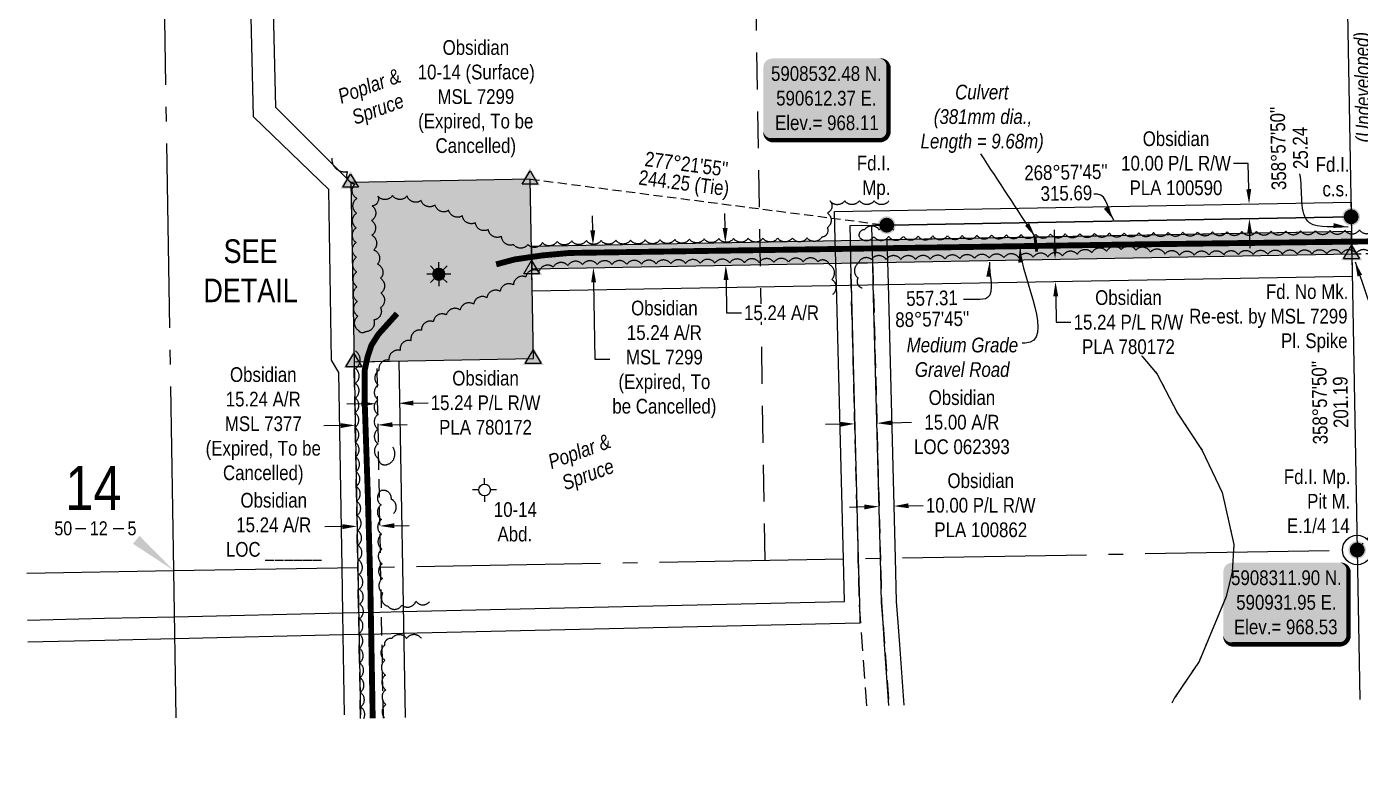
# Model space of a CAD drawing. Extents: x 588155 to 592103, y 5908046 to 5911035.
# Drawn here: x 590028 to 590934, y 5908155 to 5908667 of the extents above; entities that cross this region are included whole.
import ezdxf
from ezdxf.enums import TextEntityAlignment as Align

# ---------------------------------------------------------------- set-up
doc = ezdxf.new("R2010")
doc.units = 0
doc.header["$LTSCALE"] = 5
doc.header["$PDSIZE"] = 0.5
for name, pattern in [('0', [1, 1, 0]), ('foc-ACCESSROAD', [3.75, 2.5, -1.25]), ('foc-LSD', [8, 5, -3]), ('foc-QUARTERLINE', [33, 25, -3, 2, -3]), ('foc-TIELINE', [1.875, 1.25, -0.625]), ('foc-TRAV', [1.875, 1.25, -0.625]), ('foc-WHEELTRACKS', [2, 0.4, -1.6])]:
    doc.linetypes.add(name, pattern=pattern)
doc.layers.get('Defpoints').update_dxf_attribs({"color": 9})
for name, color, linetype in [('10', 1, 'Continuous'), ('35', 37, 'Continuous'), ('9', 3, 'Continuous'), ('AS-ROADS', 254, 'Continuous'), ('C-AR', 13, 'foc-ACCESSROAD'), ('C-RW', 13, 'Continuous'), ('C-WS-S', 8, 'Continuous'), ('DETAIL-T', 7, 'Continuous'), ('F-RW', 190, 'Continuous'), ('F-WS-S', 8, 'Continuous'), ('L-BD', 7, 'Continuous'), ('L-BD1', 253, 'Continuous'), ('L-MON', 1, 'Continuous'), ('L-QSEC', 8, 'foc-QUARTERLINE'), ('L-SEC', 7, 'Continuous'), ('L-SECLBL', 7, 'Continuous'), ('L-SECTION-LSD', 7, 'foc-LSD'), ('L-TIE', 7, 'foc-TIELINE'), ('P-PROPOSED', 10, 'Continuous'), ('P-PROPOSED-H', 21, 'Continuous'), ('P-TRAV', 4, 'foc-TRAV'), ('P-TXT', 4, 'Continuous'), ('T-BUSH', 110, '0'), ('T-BUSH-T', 110, 'Continuous'), ('T-CREEK', 160, 'Continuous'), ('T-WATER-P3', 160, 'foc-WHEELTRACKS')]:
    doc.layers.add(name, color=color, linetype=linetype)
for name, color, linetype, lineweight in [('AS-GENERAL', 48, 'Continuous', 18), ('C-AR-T', 13, 'Continuous', 9), ('C-RW-T', 13, 'Continuous', 9), ('C-WS-T', 13, 'Continuous', 9), ('F-WS-T', 190, 'Continuous', 9), ('T-TEXT', 48, 'Continuous', 18)]:
    doc.layers.add(name, color=color, linetype=linetype, lineweight=lineweight)
doc.styles.add('175L', font='ARIALN.TTF', dxfattribs={"height": 20})
doc.styles.add('80', font='ARIALN.TTF', dxfattribs={"height": 10})
doc.styles.add('80CG', font='ARIALN.TTF', dxfattribs={"height": 10})
doc.styles.add('80L', font='ARIALN.TTF', dxfattribs={"height": 10})
doc.styles.add('80LS', font='ARIALNI.TTF', dxfattribs={"height": 10})
doc.styles.add('foc-LtypeFont', font='ARIALN.TTF', dxfattribs={"height": 7.35})
doc.styles.add('SIMPLEX', font='ARIALN.TTF')
doc.linetypes.add('foc-TOPO-flowdirection-NOLINE', pattern='A,0,[">",foc-LtypeFont,S=0.3,R=0,X=0,Y=-0.945],-20,[">",foc-LtypeFont,S=0.3,R=0,X=0,Y=-0.945],0', length=20)
doc.dimstyles.new('Compass 5 000', dxfattribs={"dimscale": 5, "dimtxt": 9, "dimasz": 2, "dimexe": 0.2, "dimexo": 0.0625, "dimgap": 0.5, "dimtad": 0, "dimtih": 1, "dimtoh": 1, "dimzin": 0, "dimdsep": 46, "dimtxsty": '80CG', "dimcen": 0.1, "dimse1": 1, "dimse2": 1, "dimclrd": 256, "dimclrt": 256, "dimaunit": 1, "dimadec": 4, "dimazin": 0, "dimtfac": 0.06, "dimtofl": 0, "dimtmove": 0, "dimatfit": 1, "dimfxl": 0.2, "dimtolj": 1, "dimtzin": 0, "dimlwd": -1, "dimarcsym": 0})

# ---------------------------------------------------------------- blocks, each defined once
blk = doc.blocks.new('L-SECLBL')
at = {"layer": '9', "color": 7}
for p, q in [((-5.08, -27.83), (-12.29, -27.83)), ((20.7, -27.83), (13.5, -27.83))]:
    blk.add_line(p, q, dxfattribs=at)
at = {"layer": '10', "color": 2, "style": 'SIMPLEX'}
blk.add_attdef('SEC', text='', height=30, dxfattribs=at).set_placement((0, 0), align=Align.MIDDLE)
at = {"layer": '10', "color": 5, "style": '80L'}
blk.add_attdef('TWP', text='', height=9.5, dxfattribs=at).set_placement((-14.43, -27.37), align=Align.MIDDLE_RIGHT)
blk.add_attdef('RGE', text='', height=9.5, dxfattribs=at).set_placement((3.62, -27.37), align=Align.MIDDLE_CENTER)
blk.add_attdef('MER', text='', height=9.5, dxfattribs=at).set_placement((23.17, -27.37), align=Align.MIDDLE_LEFT)
blk = doc.blocks.new('*D41')
at = {"layer": 'C-AR-T', "transparency": 16777216}
for p, q in [((590412.65, 5908528.91), (590412.48, 5908538.91)), ((590413.27, 5908493.67), (590414.18, 5908441.38)), ((590414.18, 5908441.38), (590424.18, 5908441.38))]:
    blk.add_line(p, q, dxfattribs=at)
for points in [[(590414.32, 5908528.94), (590410.99, 5908528.88), (590412.83, 5908518.91)], [(590414.93, 5908493.7), (590411.6, 5908493.64), (590413.09, 5908503.67)]]:
    blk.add_solid(points, dxfattribs=at)
at = {"layer": 'Defpoints', "color": 0, "transparency": 16777216}
for p in [(590412.83, 5908518.91), (590460.74, 5908519.75), (590461.01, 5908504.51)]:
    blk.add_point(p, dxfattribs=at)
at = {"layer": 'C-AR-T', "transparency": 16777216, "insert": (590461.31, 5908441.38), "char_height": 10, "attachment_point": 5, "style": '80CG'}
blk.add_mtext('\\A1;Obsidian\\P15.24 A/R\\PMSL 7299\\P(Expired, To\\Pbe Cancelled)', dxfattribs=at)
blk = doc.blocks.new('*D43')
at = {"layer": 'C-AR-T', "transparency": 16777216}
for p, q in [((590276.62, 5908396.98), (590286.62, 5908397.16)), ((590241.38, 5908396.36), (590229.91, 5908396.16))]:
    blk.add_line(p, q, dxfattribs=at)
for points in [[(590241.35, 5908398.03), (590241.41, 5908394.7), (590251.38, 5908396.54)], [(590276.59, 5908398.65), (590276.65, 5908395.31), (590266.62, 5908396.81)]]:
    blk.add_solid(points, dxfattribs=at)
at = {"layer": 'Defpoints', "color": 0, "transparency": 16777216}
for p in [(590251.38, 5908396.54), (590251.61, 5908383.66), (590266.84, 5908383.92)]:
    blk.add_point(p, dxfattribs=at)
at = {"layer": 'C-AR-T', "transparency": 16777216, "insert": (590188.84, 5908396.16), "char_height": 10, "attachment_point": 5, "style": '80CG'}
blk.add_mtext('\\A1;Obsidian\\P15.24 A/R\\PMSL 7377\\P(Expired, To be\\PCancelled)', dxfattribs=at)
blk = doc.blocks.new('*D51')
at = {"layer": 'C-RW-T', "transparency": 16777216}
for p, q in [((590255.51, 5908411.04), (590245.51, 5908410.87)), ((590290.75, 5908411.66), (590300.75, 5908411.84))]:
    blk.add_line(p, q, dxfattribs=at)
for points in [[(590255.48, 5908412.71), (590255.54, 5908409.38), (590265.51, 5908411.22)], [(590290.72, 5908413.33), (590290.78, 5908409.99), (590280.75, 5908411.48)]]:
    blk.add_solid(points, dxfattribs=at)
at = {"layer": 'Defpoints', "color": 0, "transparency": 16777216}
for p in [(590280.75, 5908411.48), (590269.99, 5908155.45), (590285.24, 5908155.72)]:
    blk.add_point(p, dxfattribs=at)
at = {"layer": 'C-RW-T', "transparency": 16777216, "insert": (590339.84, 5908411.84), "char_height": 10, "attachment_point": 5, "style": '80CG'}
blk.add_mtext('\\A1;Obsidian\\P15.24 P/L R/W\\PPLA 780172', dxfattribs=at)
blk = doc.blocks.new('GABD')
for p, q in [((-0.81, 0), (-1.62, 0)), ((0, 0.81), (0, 1.62)), ((1.62, 0), (0.81, 0)), ((0, -0.81), (0, -1.62))]:
    blk.add_line(p, q)
blk.add_circle((0, 0), 0.8)
blk = doc.blocks.new('GAS')
h = blk.add_hatch(color=255)
h.dxf.hatch_style = 1
edge = h.paths.add_edge_path()
edge.add_arc((0, 0), 0.9, 0, 360)
for p, q in [((-0.81, 0), (-1.62, 0)), ((-0.57, 0.57), (-1.14, 1.14)), ((0, 0.81), (0, 1.62)), ((0.57, 0.57), (1.14, 1.14)), ((1.62, 0), (0.81, 0)), ((-0.57, -0.57), (-1.14, -1.14)), ((0, -0.81), (0, -1.62)), ((1.14, -1.14), (0.57, -0.57))]:
    blk.add_line(p, q)
blk.add_circle((0, 0), 0.8)
blk = doc.blocks.new('fdia')
at = {"color": 255, "const_width": 1}
blk.add_lwpolyline([(-0.5, 0, 1), (0.5, 0, 1)], format="xyb", close=True, dxfattribs=at)
blk = doc.blocks.new('Fdiaa')
blk.add_blockref('fdia', (0, 0))
blk = doc.blocks.new('fdib')
at = {"color": 1, "const_width": 1.6}
blk.add_lwpolyline([(-0.4, 0, 1), (0.4, 0, 1)], format="xyb", close=True, dxfattribs=at)
at = {"color": 1}
blk.add_circle((0, 0), 0.8, dxfattribs=at)
blk = doc.blocks.new('Fdibb')
blk.add_blockref('fdib', (0, 0))
blk = doc.blocks.new('fdicc')
for name in ['Fdibb', 'Fdiaa']:
    blk.add_blockref(name, (0, 0))
blk = doc.blocks.new('FDI')
blk.add_blockref('fdicc', (0, 0))
blk = doc.blocks.new('TRIA')
blk.add_hatch(color=255).paths.add_polyline_path([(-0.04, 1.52), (-1.47, -0.87), (1.39, -0.87)])
blk = doc.blocks.new('TRIAA')
blk.add_blockref('TRIA', (0, 0))
blk = doc.blocks.new('TRIB')
at = {"color": 1}
blk.add_lwpolyline([(-1.12, -0.67), (-0.04, 1.13), (1.04, -0.67)], close=True, dxfattribs=at)
blk = doc.blocks.new('TRIBB')
blk.add_blockref('TRIB', (0, 0))
blk = doc.blocks.new('TRICC')
for name in ['TRIAA', 'TRIBB']:
    blk.add_blockref(name, (0, 0))
blk = doc.blocks.new('plspike')
blk.add_blockref('TRICC', (0, 0))
blk = doc.blocks.new('*D59')
at = {"layer": 'C-RW-T', "transparency": 16777216}
for p, q in [((590857.94, 5908574.48), (590847.94, 5908574.48)), ((590858.29, 5908556.95), (590857.94, 5908574.48)), ((590858.88, 5908526.93), (590859.08, 5908516.93))]:
    blk.add_line(p, q, dxfattribs=at)
for points in [[(590859.95, 5908556.98), (590856.62, 5908556.91), (590858.49, 5908546.95)], [(590860.55, 5908526.96), (590857.22, 5908526.89), (590858.69, 5908536.92)]]:
    blk.add_solid(points, dxfattribs=at)
at = {"layer": 'Defpoints', "color": 0, "transparency": 16777216}
for p in [(590745.5, 5908544.7), (590858.49, 5908546.95), (590745.7, 5908534.68)]:
    blk.add_point(p, dxfattribs=at)
at = {"layer": 'C-RW-T', "transparency": 16777216, "insert": (590808.85, 5908574.48), "char_height": 10, "attachment_point": 5, "style": '80CG'}
blk.add_mtext('\\A1;Obsidian\\P10.00 P/L R/W\\PPLA 100590', dxfattribs=at)
blk = doc.blocks.new('*D62')
at = {"layer": 'C-AR-T', "transparency": 16777216}
for p, q in [((590242.62, 5908327.76), (590230.57, 5908327.54)), ((590277.85, 5908328.4), (590287.85, 5908328.58))]:
    blk.add_line(p, q, dxfattribs=at)
for points in [[(590242.59, 5908329.43), (590242.65, 5908326.09), (590252.62, 5908327.94)], [(590277.82, 5908330.06), (590277.88, 5908326.73), (590267.85, 5908328.22)]]:
    blk.add_solid(points, dxfattribs=at)
at = {"layer": 'Defpoints', "color": 0, "transparency": 16777216}
for p in [(590252.62, 5908327.94), (590252.64, 5908326.95), (590267.87, 5908327.23)]:
    blk.add_point(p, dxfattribs=at)
at = {"layer": 'C-AR-T', "transparency": 16777216, "insert": (590195.96, 5908327.54), "char_height": 10, "attachment_point": 5, "style": '80CG'}
blk.add_mtext('\\A1;Obsidian\\P15.24 A/R\\PLOC ______', dxfattribs=at)
blk = doc.blocks.new('*U63')
h = blk.add_hatch(color=254)
edge = h.paths.add_edge_path()
edge.add_line((-36.5, -28.5), (36.5, -28.5))
edge.add_arc((36.5, -22.5), 6, 270, 360)
edge.add_line((42.5, -22.5), (42.5, 21))
edge.add_arc((36.5, 21), 6, 0, 90)
edge.add_line((36.5, 27), (-36.5, 27))
edge.add_arc((-36.5, 21), 6, 90, 180)
edge.add_line((-42.5, 21), (-42.5, -22.5))
edge.add_arc((-36.5, -22.5), 6, 180, 270)
at = {"color": 1, "flags": 128}
blk.add_lwpolyline([(-36.5, -28.5, 3, 3, 0), (36.5, -28.5, 3, 3, 0.414214), (42.5, -22.5, 3, 3, 0), (42.5, 21, 3, 0, 0.414214), (36.5, 27, 0, 0, 0), (-36.5, 27, 0, 0, 0.414214), (-42.5, 21, 0, 0, 0), (-42.5, -22.5, 0, 3, 0.414214)], format="xyseb", close=True, dxfattribs=at)
blk.add_lwpolyline([(-39.72, -16.35, 0, 10, 0), (0, 0, 5, 5, 0)], format="xyseb", dxfattribs=at)
at = {"color": 1, "style": '80'}
blk.add_attdef('ENTER_TEXT_001', (-35.99, -5), '', height=10, dxfattribs=at)
blk = doc.blocks.new('*D71')
at = {"layer": 'Defpoints', "color": 0, "transparency": 16777216}
for p in [(590516.5, 5908520.74), (590503.04, 5908505.27), (590516.77, 5908505.52)]:
    blk.add_point(p, dxfattribs=at)
at = {"layer": 'P-TXT', "transparency": 16777216}
for p, q in [((590502.58, 5908530.49), (590502.4, 5908540.48)), ((590503.22, 5908495.27), (590503.62, 5908472.94)), ((590503.62, 5908472.94), (590513.62, 5908472.94))]:
    blk.add_line(p, q, dxfattribs=at)
for points in [[(590504.25, 5908530.52), (590500.91, 5908530.45), (590502.76, 5908520.49)], [(590504.89, 5908495.3), (590501.55, 5908495.24), (590503.04, 5908505.27)]]:
    blk.add_solid(points, dxfattribs=at)
at = {"layer": 'P-TXT', "transparency": 16777216, "insert": (590540.9, 5908472.94), "char_height": 10, "attachment_point": 5, "style": '80CG', "bg_fill": 3, "box_fill_scale": 1.1, "bg_fill_color": 256, "bg_fill_true_color": 13158600, "bg_fill_transparency": 0}
blk.add_mtext('\\A1;15.24 A/R', dxfattribs=at)
blk = doc.blocks.new('*D79')
at = {"layer": 'C-AR-T', "transparency": 16777216}
for p, q in [((590580.73, 5908397.29), (590570.74, 5908397.01)), ((590615.72, 5908398.25), (590629.14, 5908398.62))]:
    blk.add_line(p, q, dxfattribs=at)
for points in [[(590580.69, 5908398.95), (590580.78, 5908395.62), (590590.73, 5908397.56)], [(590615.67, 5908399.92), (590615.77, 5908396.59), (590605.72, 5908397.98)]]:
    blk.add_solid(points, dxfattribs=at)
at = {"layer": 'Defpoints', "color": 0, "transparency": 16777216}
for p in [(590590.1, 5908420.23), (590605.1, 5908420.65), (590605.72, 5908397.98)]:
    blk.add_point(p, dxfattribs=at)
at = {"layer": 'C-AR-T', "transparency": 16777216, "insert": (590663.44, 5908398.62), "char_height": 10, "attachment_point": 5, "style": '80CG'}
blk.add_mtext('\\A1;Obsidian\\P15.00 A/R\\PLOC 062393', dxfattribs=at)
blk = doc.blocks.new('*D80')
at = {"layer": 'C-RW-T', "transparency": 16777216}
for p, q in [((590597.15, 5908341.11), (590587.16, 5908340.83)), ((590627.15, 5908341.94), (590637.14, 5908342.21))]:
    blk.add_line(p, q, dxfattribs=at)
for points in [[(590597.11, 5908342.77), (590597.2, 5908339.44), (590607.15, 5908341.38)], [(590627.1, 5908343.6), (590627.19, 5908340.27), (590617.15, 5908341.66)]]:
    blk.add_solid(points, dxfattribs=at)
at = {"layer": 'Defpoints', "color": 0, "transparency": 16777216}
for p in [(590607.16, 5908340.96), (590617.15, 5908341.66), (590617.16, 5908341.24)]:
    blk.add_point(p, dxfattribs=at)
at = {"layer": 'C-RW-T', "transparency": 16777216, "insert": (590676.23, 5908342.21), "char_height": 10, "attachment_point": 5, "style": '80CG'}
blk.add_mtext('\\A1;Obsidian\\P10.00 P/L R/W\\PPLA 100862', dxfattribs=at)
blk = doc.blocks.new('*D81')
at = {"layer": 'C-RW-T', "transparency": 16777216}
for p, q in [((590726.55, 5908519.37), (590726.38, 5908529.37)), ((590727.17, 5908484.13), (590727.48, 5908466.55)), ((590727.48, 5908466.55), (590737.48, 5908466.55))]:
    blk.add_line(p, q, dxfattribs=at)
for points in [[(590728.22, 5908519.4), (590724.89, 5908519.34), (590726.73, 5908509.37)], [(590728.84, 5908484.16), (590725.5, 5908484.1), (590726.99, 5908494.13)]]:
    blk.add_solid(points, dxfattribs=at)
at = {"layer": 'Defpoints', "color": 0, "transparency": 16777216}
for p in [(590731.47, 5908509.46), (590726.99, 5908494.13), (590731.74, 5908494.21)]:
    blk.add_point(p, dxfattribs=at)
at = {"layer": 'C-RW-T', "transparency": 16777216, "insert": (590776.56, 5908466.55), "char_height": 10, "attachment_point": 5, "style": '80CG', "bg_fill": 3, "box_fill_scale": 1.1, "bg_fill_color": 256, "bg_fill_true_color": 13158600, "bg_fill_transparency": 0}
blk.add_mtext('\\A1;Obsidian\\P15.24 P/L R/W\\PPLA 780172', dxfattribs=at)

msp = doc.modelspace()

# ---------------------------------------------------------------- hatches: boundary and pattern name
at = {"layer": 'P-PROPOSED-H'}
h = msp.add_hatch(color=256, dxfattribs=at)
h.dxf.hatch_style = 1
h.paths.add_polyline_path([(590248.392, 5908561.571), (590250.599, 5908439.726), (590372.444, 5908441.932), (590370.237, 5908563.778)])
h = msp.add_hatch(color=256, dxfattribs=at)
h.dxf.hatch_style = 1
h.paths.add_polyline_path([(590371.34, 5908502.883), (590928.347, 5908512.966), (590928.074, 5908528.197), (590371.065, 5908518.099)])

# ---------------------------------------------------------------- linework, layer by layer
at = {"layer": '35', "color": 3}
msp.add_circle((590931.951, 5908311.897), 9.995, dxfattribs=at)
at = {"layer": 'AS-GENERAL', "const_width": 1.999, "flags": 128}
msp.add_lwpolyline([(590713.126, 5908524.084), (590714.227, 5908514.469)], dxfattribs=at)
at = {"layer": 'AS-ROADS', "const_width": 3.998, "flags": 128}
for points in [[(591099.683, 5908523.766), (590958.876, 5908521.696), (590775.575, 5908519.329), (590574.685, 5908516.262), (590396.786, 5908513.61), (590378.233, 5908511.922), (590359.745, 5908509.234), (590347.054, 5908505.86)], [(590279.718, 5908472.432), (590267.089, 5908458.419), (590262.249, 5908450.824), (590259.673, 5908442.98), (590257.725, 5908433.736), (590257.787, 5908411.456), (590259.845, 5908350.018), (590261.555, 5908289.825), (590263.06, 5908204.807), (590263.157, 5908197.635)]]:
    msp.add_lwpolyline(points, dxfattribs=at)
at = {"layer": 'C-AR', "flags": 128}
for points in [[(590598.861, 5908205.98), (590593.838, 5908275.751), (590593.06, 5908305.833), (590588.241, 5908492.19), (590587.863, 5908506.803), (590602.862, 5908507.074), (590603.24, 5908492.426), (590608.059, 5908306.09), (590608.825, 5908276.484), (590609.83, 5908262.517), (590610.909, 5908247.531), (590613.881, 5908206.237)], [(590254.985, 5908197.48), (590250.599, 5908439.726), (590265.828, 5908440.02), (590270.215, 5908197.768)]]:
    msp.add_lwpolyline(points, dxfattribs=at)
at = {"layer": 'C-RW'}
msp.add_line((590285.446, 5908198.056), (590281.058, 5908440.296), dxfattribs=at)
for points in [[(590028.653, 5908264.305), (590080.899, 5908265.496), (590128.584, 5908266.584), (590242.824, 5908269.185), (590252.819, 5908269.412), (590268.055, 5908269.76), (590283.299, 5908270.107), (590583.779, 5908276.965), (590583.037, 5908305.662), (590578.217, 5908492.033), (590577.823, 5908507.276), (590577.429, 5908522.511), (590576.928, 5908541.863), (590927.737, 5908548.214), (590927.895, 5908538.191), (590602.209, 5908532.295), (590587.21, 5908532.024), (590587.452, 5908522.668), (590587.847, 5908507.434), (590588.241, 5908492.19), (590593.06, 5908305.833), (590593.838, 5908275.751), (590594.19, 5908262.162), (590283.535, 5908255.073), (590268.291, 5908254.725), (590253.055, 5908254.379), (590243.06, 5908254.151), (590128.831, 5908251.55), (590081.242, 5908250.465), (590028.9, 5908249.271)], [(590613.881, 5908206.237), (590610.909, 5908247.531), (590609.83, 5908262.517), (590608.825, 5908276.484), (590608.059, 5908306.09), (590603.24, 5908492.426), (590602.846, 5908507.67), (590602.468, 5908522.294), (590602.452, 5908522.904), (590602.209, 5908532.295), (590927.895, 5908538.191), (590928.074, 5908528.197), (590612.471, 5908522.475), (590612.85, 5908507.826), (590613.244, 5908492.584), (590618.063, 5908306.262), (590618.82, 5908276.973), (590619.845, 5908262.746), (590620.932, 5908247.76), (590623.909, 5908206.409)]]:
    msp.add_lwpolyline(points, dxfattribs=at)
msp.add_lwpolyline([(590928.347, 5908512.966), (590928.62, 5908497.736), (590371.616, 5908487.652), (590371.34, 5908502.883), (590928.347, 5908512.966)], close=True, dxfattribs=at)
at = {"layer": 'F-RW'}
for points in [[(590243.915, 5908199.903), (590243.062, 5908254.151), (590242.826, 5908269.185), (590242.345, 5908299.838), (590240.26, 5908432.483), (590235.123, 5908440.871), (590233.308, 5908556.622), (590182.293, 5908606.043), (590173.1, 5908993.162), (590170.103, 5908996.063), (590167.408, 5909082.292), (590167.196, 5909089.078), (590166.94, 5909097.28), (590166.729, 5909104.028), (590163.606, 5909203.947)], [(590167.965, 5909204.027), (590169.81, 5909104.085), (590176.951, 5909104.216), (590177.227, 5909097.479), (590177.396, 5909089.267), (590177.842, 5909082.494), (590180.966, 5909006.416), (590187.943, 5908999.663), (590197.137, 5908612.539), (590248.392, 5908561.571), (590250.597, 5908439.744), (590253.127, 5908300.03), (590254.94, 5908199.942)]]:
    msp.add_lwpolyline(points, dxfattribs=at)
at = {"layer": 'L-QSEC'}
for p, q in [((590128.07, 5908297.889), (590114.843, 5909103.072)), ((590128.07, 5908297.889), (590931.951, 5908311.897)), ((590028.129, 5908296.178), (590128.07, 5908297.889)), ((590129.711, 5908197.947), (590128.07, 5908297.889))]:
    msp.add_line(p, q, dxfattribs=at)
at = {"layer": 'L-SEC'}
msp.add_line((590931.951, 5908311.897), (590933.772, 5908210.322), dxfattribs=at)
msp.add_lwpolyline([(590917.504, 5909117.93), (590931.951, 5908311.897)], dxfattribs=at)
at = {"layer": 'L-SECLBL', "flags": 128}
msp.add_lwpolyline([(590128.07, 5908297.889, 0, 6.997, 0), (590102.586, 5908318.797, 0, 0, 0)], format="xyseb", dxfattribs=at)
at = {"layer": 'L-SECTION-LSD', "flags": 128}
msp.add_lwpolyline([(590529.768, 5908304.767), (590516.8, 5909110.512)], dxfattribs=at)
at = {"layer": 'L-TIE', "flags": 128}
for points in [[(590370.237, 5908563.778), (590612.366, 5908532.479)], [(590931.951, 5908311.897), (591072.596, 5908469.848)]]:
    msp.add_lwpolyline(points, dxfattribs=at)
at = {"layer": 'P-PROPOSED'}
for points in [[(590248.392, 5908561.571), (590250.599, 5908439.726), (590372.444, 5908441.932), (590370.237, 5908563.778)], [(590371.34, 5908502.883), (590928.347, 5908512.966), (590928.074, 5908528.197), (590371.065, 5908518.099)]]:
    msp.add_lwpolyline(points, close=True, dxfattribs=at)
at = {"layer": 'P-TRAV', "flags": 128}
msp.add_lwpolyline([(590928.347, 5908512.966), (590948.455, 5908513.33)], dxfattribs=at)
at = {"layer": 'T-BUSH', "flags": 128}
for points in [[(590613.822, 5908549.011, -0.5205671), (590603.827, 5908549.065, -0.5205671), (590593.832, 5908549.12, -0.5205671), (590583.836, 5908549.041, -0.5205671), (590573.841, 5908548.959, -0.5205671), (590572.015, 5908540.773, -0.5205671), (590571.986, 5908530.777, -0.5205671), (590568.253, 5908524.309, -0.5205671), (590558.27, 5908523.812, -0.5205671), (590548.275, 5908523.748, -0.5205671), (590538.279, 5908523.684, -0.5205671), (590528.284, 5908523.62, -0.5205671), (590518.289, 5908523.556, -0.5205671), (590508.293, 5908523.492, -0.5205671), (590498.299, 5908523.376, -0.5205671), (590488.305, 5908523.17, -0.5205671), (590478.312, 5908522.964, -0.5205671), (590468.319, 5908522.757, -0.5205671), (590458.325, 5908522.551, -0.5205671), (590448.331, 5908522.421, -0.5205671), (590438.336, 5908522.318, -0.5205671), (590428.341, 5908522.214, -0.5205671), (590418.346, 5908522.111, -0.5205671), (590408.351, 5908522.007, -0.5205671), (590398.358, 5908521.766, -0.5205671), (590388.366, 5908521.497, -0.5205671), (590378.415, 5908520.605, -0.5205671), (590368.5, 5908519.356, -0.5205671), (590358.94, 5908519.319, -0.5205671), (590350.674, 5908524.909, -0.5205671), (590341.76, 5908529.43, -0.5205671), (590332.925, 5908534.104, -0.5205671), (590324.133, 5908538.858, -0.5205671), (590314.855, 5908542.56, -0.5205671), (590305.532, 5908546.165, -0.5205671), (590296.042, 5908549.296, -0.5205671), (590286.515, 5908552.318, -0.5205671), (590276.633, 5908552.68, -0.5205671), (590266.647, 5908552.253, -0.5205671), (590262.903, 5908545.544, -0.5205671), (590262.413, 5908535.561, -0.5205671), (590262.629, 5908525.604, -0.5205671), (590263.87, 5908515.686, -0.5205671), (590266.478, 5908506.069, -0.5205671), (590268.565, 5908496.387, -0.5205671), (590268.787, 5908486.394, -0.5205671), (590268.449, 5908476.404, -0.5205671), (590263.971, 5908468.116, -0.5205671), (590258.071, 5908460.091, -0.5205671), (590253.875, 5908460.752, -0.5205671), (590253.092, 5908470.717, -0.5205671), (590252.757, 5908480.705, -0.5205671), (590252.507, 5908490.697, -0.5205671), (590252.295, 5908500.69, -0.5205671), (590252.103, 5908510.684, -0.5205671), (590251.91, 5908520.678, -0.5205671), (590251.982, 5908530.671, -0.5205671), (590252.225, 5908540.663, -0.5205671), (590252.469, 5908550.656, -0.5205671), (590251.197, 5908560.385, -0.5205671), (590246.173, 5908568.724, -0.5205671), (590235.699, 5908578.054, -0.5205671)], [(590617.243, 5908529.104, 0.5205671), (590607.248, 5908529.23, 0.5205671), (590597.254, 5908529.357, 0.5205671), (590593.679, 5908524.545, 0.5205671), (590603.673, 5908524.677, 0.5205671), (590613.668, 5908524.809, 0.5205671), (590623.663, 5908524.941, 0.5205671), (590633.657, 5908525.073, 0.5205671), (590643.652, 5908525.215, 0.5205671), (590653.646, 5908525.361, 0.5205671), (590663.641, 5908525.506, 0.5205671), (590673.635, 5908525.652, 0.5205671), (590683.63, 5908525.797, 0.5205671), (590693.624, 5908525.951, 0.5205671), (590703.618, 5908526.115, 0.5205671), (590713.612, 5908526.279, 0.5205671), (590723.606, 5908526.443, 0.5205671), (590733.601, 5908526.606, 0.5205671), (590743.595, 5908526.77, 0.5205671), (590753.589, 5908526.934, 0.5205671), (590763.583, 5908527.082, 0.5205671), (590773.578, 5908527.217, 0.5205671), (590783.573, 5908527.351, 0.5205671), (590793.567, 5908527.486, 0.5205671), (590803.562, 5908527.62, 0.5205671), (590813.557, 5908527.755, 0.5205671), (590823.551, 5908527.889, 0.5205671), (590833.546, 5908528.01, 0.5205671), (590843.541, 5908528.121, 0.5205671), (590853.536, 5908528.232, 0.5205671), (590863.531, 5908528.343, 0.5205671), (590873.526, 5908528.454, 0.5205671), (590883.52, 5908528.565, 0.5205671), (590893.515, 5908528.676, 0.5205671), (590903.51, 5908528.788, 0.5205671), (590913.505, 5908528.899, 0.5205671), (590923.499, 5908529.049, 0.5205671), (590933.494, 5908529.222, 0.5205671), (590943.488, 5908529.396, 0.5205671), (590953.482, 5908529.569, 0.5205671), (590963.476, 5908529.743, 0.5205671), (590973.47, 5908529.916, 0.5205671), (590983.464, 5908530.09, 0.5205671), (590993.457, 5908530.311, 0.5205671), (591003.448, 5908530.58, 0.5205671), (591013.44, 5908530.85, 0.5205671), (591023.432, 5908531.119, 0.5205671), (591033.424, 5908531.388, 0.5205671), (591043.416, 5908531.66, 0.5205671), (591053.407, 5908531.949, 0.5205671), (591063.283, 5908532.857, 0.5205671), (591058.633, 5908536.418, 0.5205671), (591048.673, 5908536.691, 0.5205671), (591041.537, 5908536.694, 0.5205671)], [(591119.547, 5908287.805, 0.5205671), (591129.539, 5908287.555, 0.5205671), (591135.995, 5908290.832, 0.5205671), (591135.718, 5908300.824, 0.5205671), (591135.44, 5908310.816, 0.5205671), (591135.163, 5908320.807, 0.5205671), (591134.886, 5908330.799, 0.5205671), (591134.608, 5908340.791, 0.5205671), (591134.331, 5908350.782, 0.5205671), (591134.095, 5908360.775, 0.5205671), (591133.858, 5908370.768, 0.5205671), (591133.622, 5908380.76, 0.5205671), (591133.386, 5908390.753, 0.5205671), (591133.149, 5908400.746, 0.5205671), (591132.831, 5908410.736, 0.5205671), (591132.507, 5908420.727, 0.5205671), (591132.184, 5908430.717, 0.5205671), (591131.861, 5908440.707, 0.5205671), (591131.551, 5908450.698, 0.5205671), (591131.34, 5908460.691, 0.5205671), (591125.49, 5908467.085, 0.5205671), (591117.669, 5908472.438, 0.5205671), (591115.041, 5908479.94, 0.5205671), (591105.528, 5908483.011, 0.5205671), (591095.65, 5908484.447, 0.5205671), (591085.666, 5908484.936, 0.5205671), (591078.896, 5908489.686, 0.5205671), (591074.815, 5908498.683, 0.5205671), (591068.668, 5908506.566, 0.5205671), (591060.788, 5908512.252, 0.5205671), (591051.149, 5908514.659, 0.5205671), (591041.162, 5908515.062, 0.5205671), (591031.171, 5908515.161, 0.5205671), (591021.177, 5908514.993, 0.5205671), (591011.183, 5908514.825, 0.5205671), (591001.188, 5908514.658, 0.5205671), (590991.195, 5908514.44, 0.5205671), (590981.203, 5908514.201, 0.5205671), (590971.21, 5908513.962, 0.5205671), (590961.217, 5908513.723, 0.5205671), (590951.225, 5908513.484, 0.5205671), (590941.231, 5908513.295, 0.5205671), (590931.236, 5908513.216, 0.5205671), (590921.241, 5908513.137, 0.5205671), (590911.246, 5908513.059, 0.5205671), (590901.25, 5908512.98, 0.5205671), (590891.255, 5908512.901, 0.5205671), (590881.26, 5908512.818, 0.5205671), (590871.265, 5908512.706, 0.5205671), (590861.27, 5908512.593, 0.5205671), (590851.275, 5908512.481, 0.5205671), (590841.28, 5908512.368, 0.5205671), (590831.286, 5908512.256, 0.5205671), (590821.291, 5908512.144, 0.5205671), (590811.296, 5908512.031, 0.5205671), (590801.359, 5908512.885, 0.5205671), (590791.45, 5908514.199, 0.5205671), (590781.542, 5908515.513, 0.5205671), (590771.621, 5908515.889, 0.5205671), (590761.683, 5908514.823, 0.5205671), (590751.744, 5908513.757, 0.5205671), (590741.806, 5908512.691, 0.5205671), (590731.867, 5908511.624, 0.5205671), (590721.904, 5908510.947, 0.5205671), (590711.91, 5908510.748, 0.5205671), (590701.917, 5908510.549, 0.5205671), (590691.923, 5908510.35, 0.5205671), (590681.93, 5908510.15, 0.5205671), (590671.936, 5908509.951, 0.5205671), (590661.943, 5908509.752, 0.5205671), (590651.949, 5908509.553, 0.5205671), (590641.956, 5908509.354, 0.5205671), (590631.962, 5908509.21, 0.5205671), (590621.966, 5908509.207, 0.5205671), (590611.971, 5908509.203, 0.5205671), (590601.975, 5908509.199, 0.5205671), (590593.135, 5908506.633, 0.5205671), (590592.901, 5908496.641, 0.5205671), (590595.562, 5908489.968, 0.5205671)], [(590575.848, 5908485.617, 0.5205671), (590574.96, 5908495.573, 0.5205671), (590573.602, 5908505.473, 0.5205671), (590565.659, 5908507.735, 0.5205671), (590555.665, 5908507.572, 0.5205671), (590545.671, 5908507.408, 0.5205671), (590535.677, 5908507.248, 0.5205671), (590525.682, 5908507.116, 0.5205671), (590515.687, 5908506.984, 0.5205671), (590505.693, 5908506.851, 0.5205671), (590495.698, 5908506.719, 0.5205671), (590485.703, 5908506.587, 0.5205671), (590475.709, 5908506.454, 0.5205671), (590465.714, 5908506.321, 0.5205671), (590455.72, 5908506.177, 0.5205671), (590445.725, 5908506.034, 0.5205671), (590435.731, 5908505.89, 0.5205671), (590425.736, 5908505.747, 0.5205671), (590415.741, 5908505.705, 0.5205671), (590405.745, 5908505.702, 0.5205671), (590395.785, 5908505.037, 0.5205671), (590385.844, 5908503.989, 0.5205671), (590376.267, 5908501.19, 0.5205671), (590367.132, 5908497.353, 0.5205671), (590358.751, 5908491.915, 0.5205671), (590349.746, 5908487.577, 0.5205671), (590340.741, 5908483.239, 0.5205671), (590331.735, 5908478.903, 0.5205671), (590322.599, 5908474.878, 0.5205671), (590313.176, 5908471.544, 0.5205671), (590304.369, 5908466.962, 0.5205671), (590296.258, 5908461.189, 0.5205671), (590289.214, 5908454.106, 0.5205671), (590281.801, 5908447.402, 0.5205671), (590274.262, 5908440.84, 0.5205671), (590267.498, 5908433.929, 0.5205671), (590266.972, 5908423.947, 0.5205671), (590266.754, 5908413.958, 0.5205671), (590266.795, 5908403.963, 0.5205671), (590266.837, 5908393.967, 0.5205671), (590266.878, 5908383.972, 0.5205671), (590267.012, 5908373.979, 0.5205671), (590273.084, 5908369.97, 0.5205671), (590276.769, 5908381.679, 0.5205671)], [(590257.174, 5908197.521, 0.3740169), (590255.036, 5908205.238, 0.5205671), (590254.774, 5908215.23, 0.5205671), (590254.513, 5908225.222, 0.5205671), (590254.252, 5908235.215, 0.5205671), (590253.99, 5908245.207, 0.5205671), (590253.772, 5908255.198, 0.5205671), (590254.185, 5908265.185, 0.5205671), (590254.343, 5908275.174, 0.5205671), (590254.046, 5908285.165, 0.5205671), (590253.749, 5908295.156, 0.5205671), (590253.452, 5908305.147, 0.5205671), (590253.154, 5908315.138, 0.5205671), (590252.857, 5908325.129, 0.5205671), (590252.56, 5908335.12, 0.5205671), (590252.263, 5908345.112, 0.5205671), (590251.983, 5908355.103, 0.5205671), (590251.734, 5908365.096, 0.5205671), (590251.485, 5908375.088, 0.5205671), (590251.236, 5908385.08, 0.5205671), (590251.095, 5908395.074, 0.5205671), (590251.187, 5908405.069, 0.5205671), (590251.28, 5908415.064, 0.5205671), (590251.372, 5908425.059, 0.5205671), (590251.464, 5908435.054, 0.5205671), (590251.574, 5908447.048)], [(590277.315, 5908336.558, 0.5205671), (590275.824, 5908346.422, 0.5205671), (590268.958, 5908352.215, 0.5205671), (590268.848, 5908342.523, 0.5205671), (590269.053, 5908332.53, 0.5205671), (590269.257, 5908322.537, 0.5205671), (590269.462, 5908312.543, 0.5205671), (590269.664, 5908302.55, 0.5205671), (590269.865, 5908292.556, 0.5205671), (590270.067, 5908282.563, 0.5205671), (590273.356, 5908273.76, 0.5205671), (590282.959, 5908274.398, 0.5205671), (590292.555, 5908277.197, 0.5205671), (590301.675, 5908276.772, 0.5205671)], [(590296.226, 5908251.824, 0.520567), (590286.23, 5908251.795, 0.5205671), (590276.235, 5908251.766, 0.5205671), (590271.185, 5908246.959, 0.5205671), (590271.502, 5908236.969, 0.5205671), (590271.819, 5908226.978, 0.5205671), (590272.132, 5908216.988, 0.5205671), (590272.166, 5908206.992, 0.4585931), (590271.275, 5908197.788, 0.4585931)]]:
    msp.add_lwpolyline(points, format="xyb", dxfattribs=at)
at = {"layer": 'T-CREEK', "linetype": 'foc-TOPO-flowdirection-NOLINE', "flags": 128}
msp.add_lwpolyline([(590775.501, 5908455.729), (590796.081, 5908431.365), (590809.986, 5908404.796), (590826.726, 5908379.42), (590840.282, 5908351.017), (590848.181, 5908315.681), (590847.049, 5908297.056), (590842.897, 5908280.192), (590824.51, 5908236.216), (590807.905, 5908211.575), (590806, 5908207.907)], dxfattribs=at)
at = {"layer": 'T-WATER-P3', "flags": 128}
msp.add_lwpolyline([(590775.501, 5908455.729), (590796.081, 5908431.365), (590809.986, 5908404.796), (590826.726, 5908379.42), (590840.282, 5908351.017), (590848.181, 5908315.681), (590847.049, 5908297.056), (590842.897, 5908280.192), (590824.51, 5908236.216), (590807.905, 5908211.575), (590806, 5908207.907)], dxfattribs=at)

# ---------------------------------------------------------------- block references
at = {"layer": 'C-WS-S', "color": 6, "xscale": 4.997749999999974, "yscale": 4.997749999999974, "zscale": 4.997749999999974}
msp.add_blockref('GAS', (590308.07, 5908499.155), dxfattribs=at)
at = {"layer": 'DETAIL-T', "color": 5}
ref = msp.add_blockref('*U63', (590571.086, 5908618.681), dxfattribs=at)
ref.add_attrib('ENTER_TEXT_001', '5908532.48 N.', (590533.767, 5908630.454), dxfattribs={"layer": '0', "color": 1, "height": 10, "style": '80'})
ref.add_attrib('ENTER_TEXT_002', '590612.37 E.', (590537.266, 5908613.746), dxfattribs={"layer": '0', "color": 1, "height": 10, "style": '80'})
ref.add_attrib('ENTER_TEXT_003', 'Elev.= 968.11', (590536.499, 5908597.039), dxfattribs={"layer": '0', "color": 1, "height": 10, "style": '80'})
ref = msp.add_blockref('*U63', (590883.581, 5908276.282), dxfattribs=at)
ref.add_attrib('ENTER_TEXT_001', '5908311.90 N.', (590846.262, 5908288.055), dxfattribs={"layer": '0', "color": 1, "height": 10, "style": '80'})
ref.add_attrib('ENTER_TEXT_002', '590931.95 E.', (590849.761, 5908271.347), dxfattribs={"layer": '0', "color": 1, "height": 10, "style": '80'})
ref.add_attrib('ENTER_TEXT_003', 'Elev.= 968.53', (590848.206, 5908254.639), dxfattribs={"layer": '0', "color": 1, "height": 10, "style": '80'})
at = {"layer": 'F-WS-S', "color": 6, "xscale": 4.997749999999974, "yscale": 4.997749999999974, "zscale": 4.997749999999974}
msp.add_blockref('GABD', (590339.171, 5908352.635), dxfattribs=at)
at = {"layer": 'L-MON'}
for name, p, xscale, yscale, zscale in [('plspike', (590248.392, 5908561.571), 4.997760549999989, 4.997760549999989, 4.997760549999989), ('plspike', (590370.237, 5908563.778), 4.997760549999989, 4.997760549999989, 4.997760549999989), ('FDI', (590927.858, 5908538.189), 4.999999999999977, 4.999999999999977, 4.999999999999977), ('FDI', (590612.366, 5908532.479), 4.999999999999977, 4.999999999999977, 4.999999999999977), ('plspike', (590928.347, 5908512.966), 4.997760549999989, 4.997760549999989, 4.997760549999989), ('plspike', (590371.34, 5908502.883), 4.997760549999989, 4.997760549999989, 4.997760549999989), ('plspike', (590250.599, 5908439.726), 4.997760549999989, 4.997760549999989, 4.997760549999989), ('plspike', (590372.444, 5908441.932), 4.997760549999989, 4.997760549999989, 4.997760549999989), ('FDI', (590931.951, 5908311.897), 4.999999999999977, 4.999999999999977, 4.999999999999977)]:
    msp.add_blockref(name, p, dxfattribs=dict(at, xscale=xscale, yscale=yscale, zscale=zscale))
at = {"layer": 'L-SECLBL', "xscale": 0.999549999999995, "yscale": 0.999549999999995, "zscale": 0.999549999999995}
msp.add_blockref('L-SECLBL', (590073.47, 5908353.966), dxfattribs=at).add_auto_attribs({'SEC': '14', 'TWP': '50', 'RGE': '12', 'MER': '5'})

# ---------------------------------------------------------------- texts
at = {"layer": 'AS-GENERAL', "char_height": 9.9955, "attachment_point": 1, "style": '175L'}
for s, width, insert in [('\\pi23.762;{\\fArial Narrow|b0|i1|c0|p34;Culvert\\P\\pi9.2493;(381mm dia.,\\P\\pi0.25952;Length = 9.68m)}', 83.19669, (590635.078, 5908627.876)), ('\\pi0.32612;{\\fArial Narrow|b0|i1|c0|p34;Medium Grade \\P\\pi5.9102;Gravel Road}', 75.5503, (590625.591, 5908456.102))]:
    msp.add_mtext_dynamic_manual_height_columns(s, width=width, gutter_width=100, heights=[0], dxfattribs=dict(at, insert=insert))
at = {"layer": 'C-WS-T', "insert": (590293.09, 5908658.16), "char_height": 9.9955, "attachment_point": 1, "style": '175L'}
msp.add_mtext_dynamic_manual_height_columns('\\pi17.59;Obsidian\\P\\pi0.68131;10-14 (Surface)\\P\\pi14.083;MSL 7299\\P\\pi0.94722;(Expired, To be \\P\\pi12.753;Cancelled)', width=78.99479, gutter_width=100, heights=[0], dxfattribs=at)
at = {"layer": 'DETAIL-T', "color": 3, "insert": (590180.235, 5908501.507), "char_height": 15.9857, "width": 63.57913, "attachment_point": 5, "style": '80CG'}
msp.add_mtext('SEE\\PDETAIL', dxfattribs=at)
at = {"layer": 'F-WS-T', "insert": (590344.814, 5908344.365), "char_height": 9.9955, "attachment_point": 1, "style": '175L'}
msp.add_mtext_dynamic_manual_height_columns('\\pi0.6701;10-14\\P\\pi3.1281;Abd.', width=28.83124, gutter_width=100, heights=[0], dxfattribs=at)
at = {"layer": 'L-BD', "color": 5, "style": '80L'}
for s, height, rotation, p in [("358°57'50''", 9.99552, 91.0268, (590878.268, 5908584.671)), ('25.24', 9.9955, 91.0268, (590893.259, 5908584.94)), ("277°21'55''", 9.99552, 352.6345, (590476.346, 5908573.998)), ('244.25 (Tie)', 9.99552, 352.6345, (590474.52, 5908559.872)), ("268°57'45''", 9.99552, 1.0371, (590734.142, 5908568.453)), ('315.69', 9.9955, 1.0371, (590734.399, 5908554.211)), ("358°57'50''", 9.99552, 91.0268, (590906.414, 5908412.006)), ('201.19', 9.9955, 91.0268, (590920.655, 5908412.262))]:
    msp.add_text(s, height=height, rotation=rotation, dxfattribs=at).set_placement(p, align=Align.MIDDLE)
at = {"layer": 'L-BD1', "color": 5, "style": '80L'}
for s, p in [('557.31', (590643.081, 5908482.92)), ("88°57'45''", (590643.339, 5908468.678))]:
    msp.add_text(s, height=9.9955, rotation=1.0371, dxfattribs=at).set_placement(p, align=Align.MIDDLE)
at = {"layer": 'L-MON', "char_height": 9.99552, "attachment_point": 1, "style": '80L'}
for s, width, insert in [('\\pi1.0712;Fd.I.\\P\\pi4.7871;Mp.', 22.04407, (590590.98, 5908579.654)), ('\\pi1.0712;Fd.I.\\P\\pi5.6462;c.s.', 22.04407, (590902.694, 5908578.713)), ('\\pi18.685;Fd.I. Mp.\\P\\pi34.524;Pit M.\\P\\pi20.745;E.1/4 14', 61.93348, (590863.442, 5908366.657))]:
    msp.add_mtext_dynamic_manual_height_columns(s, width=width, gutter_width=50, heights=[0], dxfattribs=dict(at, insert=insert))
at = {"layer": 'T-BUSH-T', "char_height": 9.9955, "attachment_point": 1, "rotation": 20, "style": '175L'}
for insert in [(590238.125, 5908624.151), (590380.853, 5908375.933)]:
    msp.add_mtext_dynamic_manual_height_columns('\\pi0.33594;{\\fArial Narrow|b0|i1|c0|p34;Poplar & \\P\\pi4.3382;Spruce}', width=43.85843, gutter_width=100, heights=[0], dxfattribs=dict(at, insert=insert))
at = {"layer": 'T-TEXT', "style": '80LS'}
msp.add_text('(Undeveloped)', height=9.9955, rotation=91.006507, dxfattribs=at).set_placement((590935.47, 5908626.146), align=Align.MIDDLE_CENTER)

# ---------------------------------------------------------------- dimensions: what is measured, and where the dimension line sits
at = {"layer": 'C-AR-T', "color": 6}
for base, p1, p2, angle, text, picture, middle in [((590412.826, 5908518.909), (590461.009, 5908504.509), (590460.742, 5908519.746), 91.001464, 'Obsidian\\P15.24 A/R\\PMSL 7299\\P(Expired, To\\Pbe Cancelled)', '*D41', (590461.31, 5908441.382)), ((590251.382, 5908396.539), (590266.845, 5908383.925), (590251.608, 5908383.658), 181.003812, 'Obsidian\\P15.24 A/R\\PMSL 7377\\P(Expired, To be\\PCancelled)', '*D43', (590188.842, 5908396.163)), ((590605.724, 5908397.977), (590590.102, 5908420.234), (590605.096, 5908420.649), 1.584423, 'Obsidian\\P15.00 A/R\\PLOC 062393', '*D79', (590663.445, 5908398.625)), ((590252.622, 5908327.941), (590267.871, 5908327.226), (590252.64, 5908326.95), 181.037566, 'Obsidian\\P15.24 A/R\\PLOC ______', '*D62', (590195.963, 5908327.541))]:
    dim = msp.add_linear_dim(base=base, p1=p1, p2=p2, angle=angle, text=text, dimstyle='Compass 5 000', dxfattribs=at)
    dim.commit()
    dim.dimension.update_dxf_attribs({"geometry": picture, "text_midpoint": middle, "dimtype": 161})
at = {"layer": 'C-RW-T', "color": 6}
for base, p1, p2, angle, text, picture, middle in [((590858.486, 5908546.947), (590745.702, 5908534.676), (590745.503, 5908544.698), 91.140316, 'Obsidian\\P10.00 P/L R/W\\PPLA 100590', '*D59', (590808.852, 5908574.479)), ((590280.753, 5908411.485), (590269.99, 5908155.454), (590285.235, 5908155.722), 1.003903, 'Obsidian\\P15.24 P/L R/W\\PPLA 780172', '*D51', (590339.836, 5908411.835)), ((590617.151, 5908341.659), (590607.162, 5908340.961), (590617.163, 5908341.238), 1.584561, 'Obsidian\\P10.00 P/L R/W\\PPLA 100862', '*D80', (590676.229, 5908342.212))]:
    dim = msp.add_linear_dim(base=base, p1=p1, p2=p2, angle=angle, text=text, dimstyle='Compass 5 000', dxfattribs=at)
    dim.commit()
    dim.dimension.update_dxf_attribs({"geometry": picture, "text_midpoint": middle, "dimtype": 161})

# ---------------------------------------------------------------- leaders
at = {"layer": 'AS-GENERAL', "path_type": 1}
for points in [[(590713.207, 5908524.581), (590676.208, 5908580.968)], [(590702.773, 5908517.135), (590706.413, 5908452.33), (590704.366, 5908452.33)]]:
    msp.add_leader(points, dimstyle='Compass 5 000', override={"dimgap": 0.5, "dimtad": 0}, dxfattribs=at)
at = {"layer": 'L-BD', "color": 5, "path_type": 1}
for points in [[(590925.755, 5908531.108), (590899.586, 5908534.094), (590893.019, 5908567.334)], [(590766.528, 5908535.984), (590755.603, 5908553.587), (590753.151, 5908553.587)]]:
    msp.add_leader(points, dimstyle='Compass 5 000', override={"dimgap": 0.5, "dimtad": 0}, dxfattribs=at)
at = {"layer": 'L-BD1', "color": 5, "path_type": 1}
msp.add_leader([(590682.162, 5908507.414), (590680.892, 5908483.301), (590664.596, 5908482.032)], dimstyle='Compass 5 000', override={"dimgap": 0.5, "dimtad": 0}, dxfattribs=at)
at = {"layer": 'P-TXT', "path_type": 1}
msp.add_leader([(590930.475, 5908507.677), (590939.562, 5908481.045)], dimstyle='Compass 5 000', override={"dimgap": 0.5, "dimtad": 0}, dxfattribs=at)

# ---------------------------------------------------------------- next in the draw order: dimensions: what is measured, and where the dimension line sits
at = {"layer": 'C-RW-T', "color": 6}
dim = msp.add_linear_dim(base=(590726.994, 5908494.13), p1=(590731.47, 5908509.458), p2=(590731.738, 5908494.213), angle=271.005181, text='Obsidian\\P15.24 P/L R/W\\PPLA 780172', dimstyle='Compass 5 000', override={"dimtfill": 1}, dxfattribs=at)
dim.commit()
dim.dimension.update_dxf_attribs({"geometry": '*D81', "text_midpoint": (590776.564, 5908466.55), "dimtype": 161})
at = {"layer": 'P-TXT'}
dim = msp.add_linear_dim(base=(590503.038, 5908505.267), p1=(590516.497, 5908520.735), p2=(590516.772, 5908505.516), angle=271.037108, text='15.24 A/R', dimstyle='Compass 5 000', override={"dimtfill": 1}, dxfattribs=at)
dim.commit()
dim.dimension.update_dxf_attribs({"geometry": '*D71', "text_midpoint": (590540.905, 5908472.937), "dimtype": 161})

# ---------------------------------------------------------------- next in the draw order: texts
at = {"layer": 'L-MON', "insert": (590816.807, 5908492.351), "char_height": 9.99552, "attachment_point": 1, "style": '80L'}
msp.add_mtext_dynamic_manual_height_columns('\\pi53.146;Fd. No Mk.\\P\\pi1.0275;Re-est. by MSL 7299\\P\\pi63.387;Pl. Spike', width=107.20095, gutter_width=50, heights=[0], dxfattribs=at)

doc.saveas('drawing.dxf')
